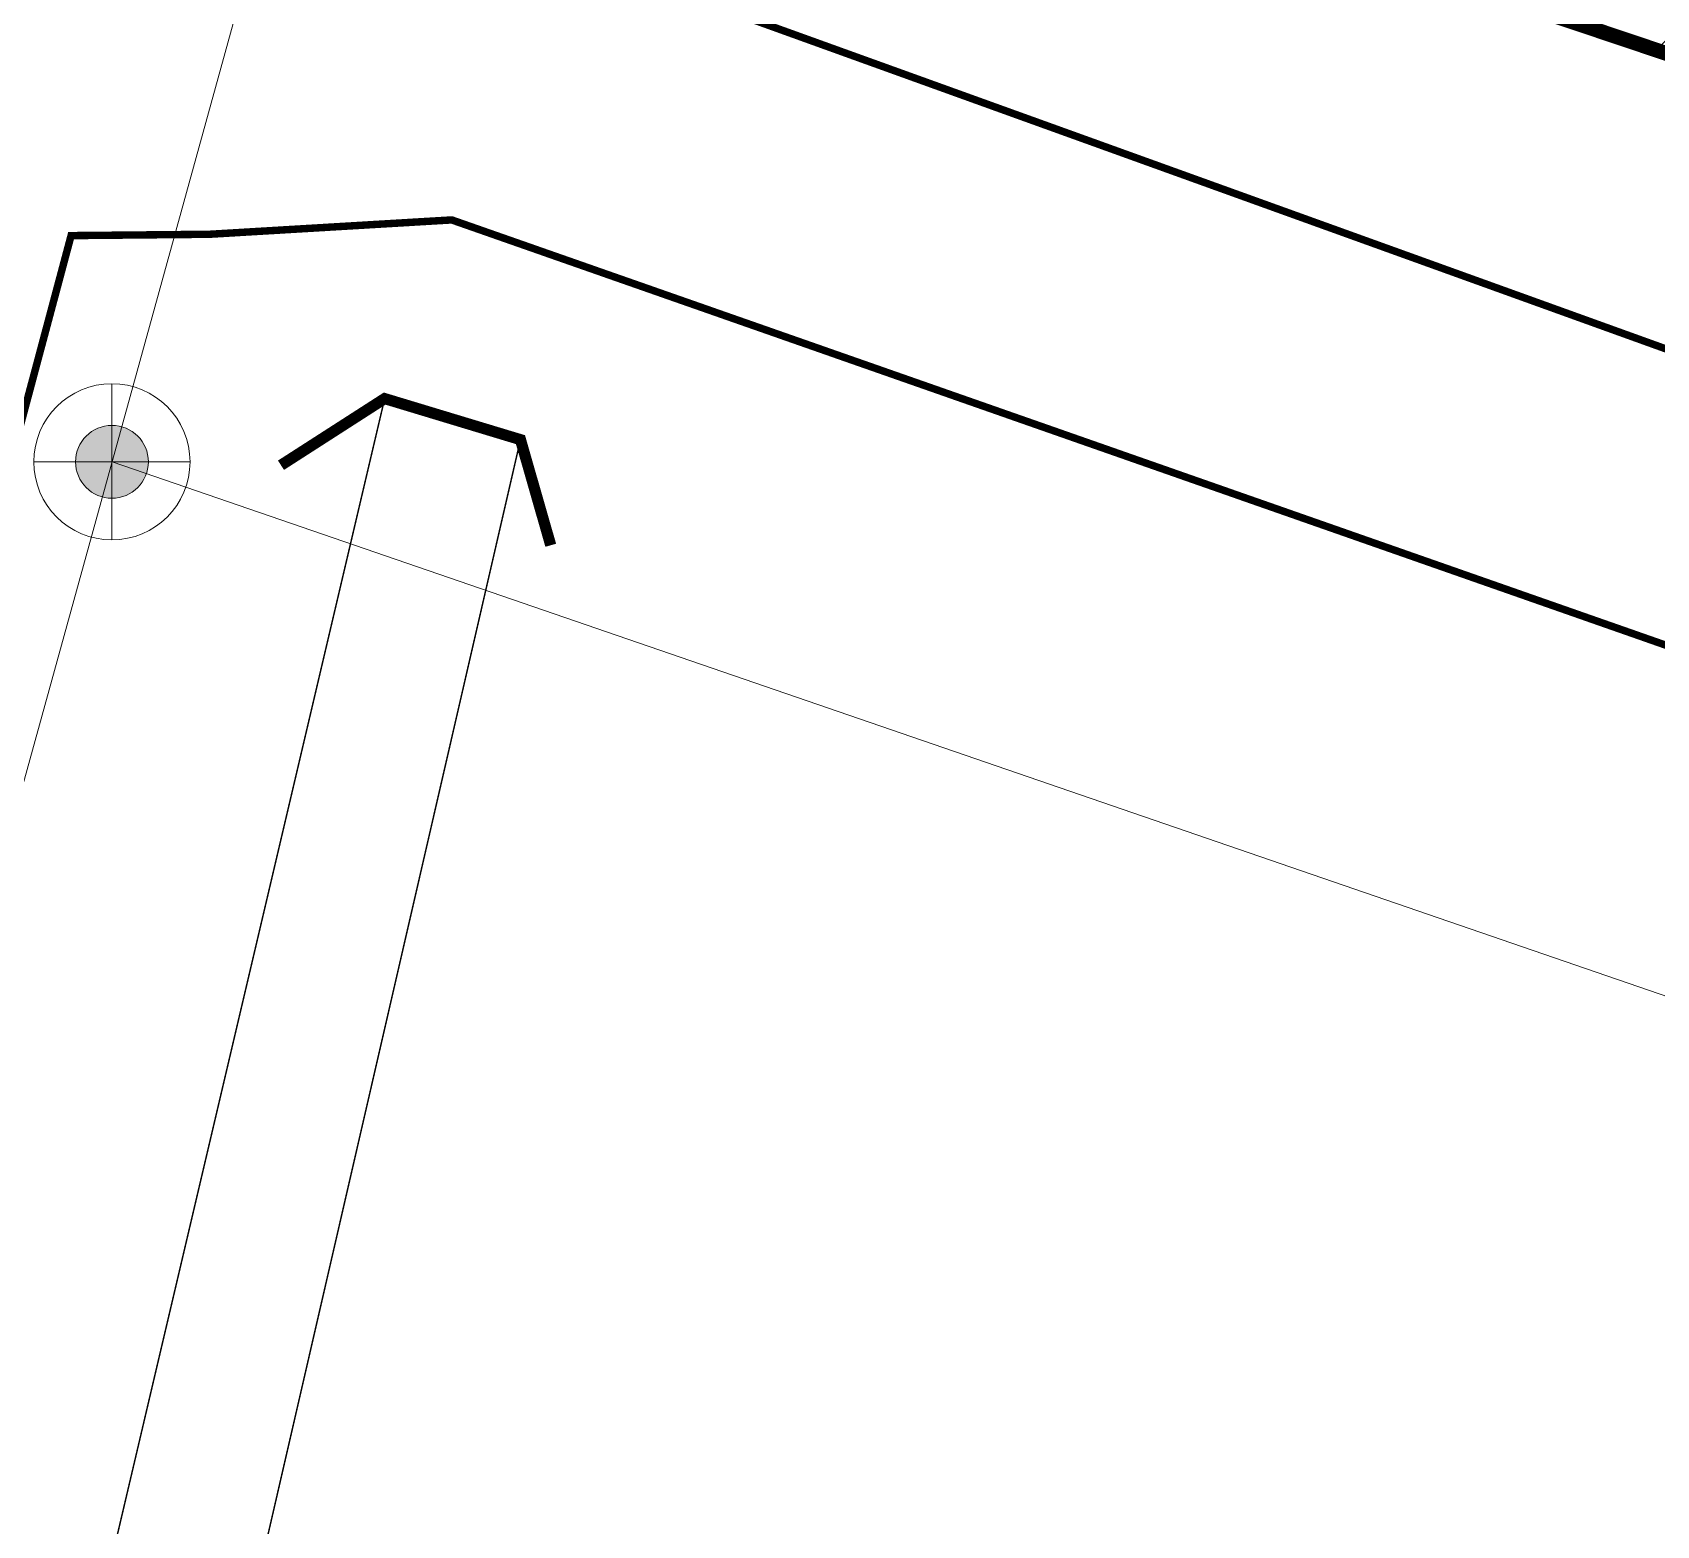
# Model space of a CAD drawing. Header units: inches. Extents: x 350994 to 353538, y 1581369 to 1583842.
# Drawn here: x 351423.05 to 351444.89, y 1583381.84 to 1583401.91 of the extents above; entities that cross this region are included whole.
import ezdxf

# ---------------------------------------------------------------- set-up
doc = ezdxf.new("R2010")
doc.units = ezdxf.units.IN
doc.header["$MEASUREMENT"] = 0
doc.linetypes.add('1', pattern=[0])
doc.linetypes.add('DASHDOTX2', pattern=[2, 1, -0.5, 0, -0.5])
for name, color, linetype in [('CULVERT', 255, '1'), ('EP TF', 5, 'Continuous'), ('FOREST', 96, 'Continuous'), ("ROAD'S", 1, '1')]:
    doc.layers.add(name, color=color, linetype=linetype)
doc.styles.get("Standard").update_dxf_attribs({"font": 'arial.ttf'})
doc.linetypes.add('SILT_FENCE', pattern='A,0.5,-0.2,["EP",Standard,S=0.1,R=0,X=-0.1,Y=-0.05],-0.2', length=0.9)

# ---------------------------------------------------------------- blocks, each defined once
blk = doc.blocks.new('EP1')
at = {"layer": 'EP TF', "lineweight": 5}
h = blk.add_hatch(color=252, dxfattribs=at)
edge = h.paths.add_edge_path()
edge.add_arc((351339.771, 1583222.914), 0.49, 0, 360)
at = {"layer": 'EP TF', "color": 252, "lineweight": 5}
for points in [[(351339.771, 1583223.964), (351339.771, 1583221.864)], [(351338.721, 1583222.914), (351340.821, 1583222.914)]]:
    blk.add_lwpolyline(points, dxfattribs=at)
for radius in [1.05, 0.49]:
    blk.add_circle((351339.771, 1583222.914), radius, dxfattribs=at)

msp = doc.modelspace()

# ---------------------------------------------------------------- hatches: boundary and pattern name
at = {"layer": 'FOREST', "lineweight": 5}
h = msp.add_hatch(dxfattribs=at)
h.set_pattern_fill('ANSI31', color=96, scale=50, style=0)
h.paths.add_polyline_path([(351604.927, 1583347.98), (351663.004, 1583522.95), (351611.878, 1583545.359), (351490.292, 1583598.085), (351436.57, 1583404.465), (351529.745, 1583373.171)])
h.paths.add_polyline_path([(351517.509, 1583480.14), (351575.366, 1583480.14), (351575.366, 1583465.14), (351517.509, 1583465.14)], flags=24)

# ---------------------------------------------------------------- linework, layer by layer
at = {"layer": 'CULVERT', "color": 250, "linetype": 'DASHDOTX2', "lineweight": 5, "ltscale": 2, "const_width": 0.02}
for points in [[(351416.156, 1583347.557), (351427.787, 1583396.987)], [(351418.19, 1583346.9), (351429.613, 1583396.435)]]:
    msp.add_lwpolyline(points, dxfattribs=at)
at = {"layer": 'CULVERT', "color": 250, "lineweight": 5, "const_width": 0.15}
msp.add_lwpolyline([(351430.02, 1583395.015), (351429.613, 1583396.435), (351427.787, 1583396.987), (351426.393, 1583396.091)], dxfattribs=at)
at = {"layer": 'EP TF', "color": 252, "linetype": 'SILT_FENCE', "lineweight": 5, "ltscale": 6}
for points, elevation in [([(351860.599, 1583050.457), (351843.117, 1583054.927), (351805.428, 1583069.434), (351749.996, 1583088.043), (351693.324, 1583107.195), (351559.818, 1583166.634), (351530.996, 1583175.986), (351505.516, 1583184.189), (351479.554, 1583192.598), (351455.022, 1583200.395), (351427.507, 1583209.446), (351401.181, 1583217.744), (351377.104, 1583229.332), (351383.888, 1583253.394), (351390.184, 1583276.102), (351398.171, 1583304.68), (351406.613, 1583334.671), (351412.571, 1583355.244), (351419.656, 1583379.976), (351427.743, 1583409.247), (351437.315, 1583441.687)], 98.457), ([(351424.121, 1583396.136), (351424.121, 1583396.136), (351476.045, 1583378.281), (351504.149, 1583368.955), (351532.072, 1583359.602), (351558.759, 1583350.648), (351586.495, 1583340.838), (351586.495, 1583340.838)], 95.763)]:
    msp.add_lwpolyline(points, dxfattribs=dict(at, elevation=elevation))
at = {"layer": 'FOREST', "color": 96, "lineweight": 5, "const_width": 0.2, "elevation": 94.732}
msp.add_lwpolyline([(351604.927, 1583347.98), (351663.004, 1583522.95), (351611.878, 1583545.359), (351490.292, 1583598.085), (351436.57, 1583404.465), (351529.745, 1583373.171), (351604.927, 1583347.98)], dxfattribs=at)
at = {"layer": "ROAD'S", "lineweight": 5, "const_width": 0.1}
msp.add_lwpolyline([(351493.628, 1583641.759), (351482.419, 1583604.878), (351453.336, 1583502.652), (351427.872, 1583413.69), (351425.474, 1583406.168), (351428.205, 1583404.001), (351429.519, 1583403.242), (351451.062, 1583395.474), (351528.805, 1583369.389), (351608.336, 1583343.146), (351610.303, 1583342.984), (351612.716, 1583343.499), (351612.789, 1583343.767), (351619.489, 1583361.814), (351656.418, 1583471.89), (351678.861, 1583542.98), (351678.861, 1583542.98), (351631.507, 1583568.484), (351540.827, 1583618.553), (351496.133, 1583642.258, 0.356236)], format="xyb", close=True, dxfattribs=at)
msp.add_lwpolyline([(351411.935, 1583346.868), (351414.522, 1583345.681), (351483.08, 1583321.341), (351517.089, 1583309.894), (351589.218, 1583285.857), (351593.825, 1583286.369), (351610.496, 1583337.07), (351608.719, 1583338.561), (351606.603, 1583339.31), (351528, 1583365.739), (351449.988, 1583391.929), (351428.689, 1583399.389), (351425.433, 1583399.196), (351423.571, 1583399.178), (351410.233, 1583349.25)], close=True, dxfattribs=at)

# ---------------------------------------------------------------- block references
at = {"layer": 'EP TF', "color": 1, "lineweight": 5}
msp.add_blockref('EP1', (84.349, 173.223, 95.763), dxfattribs=at)

doc.saveas('drawing.dxf')
